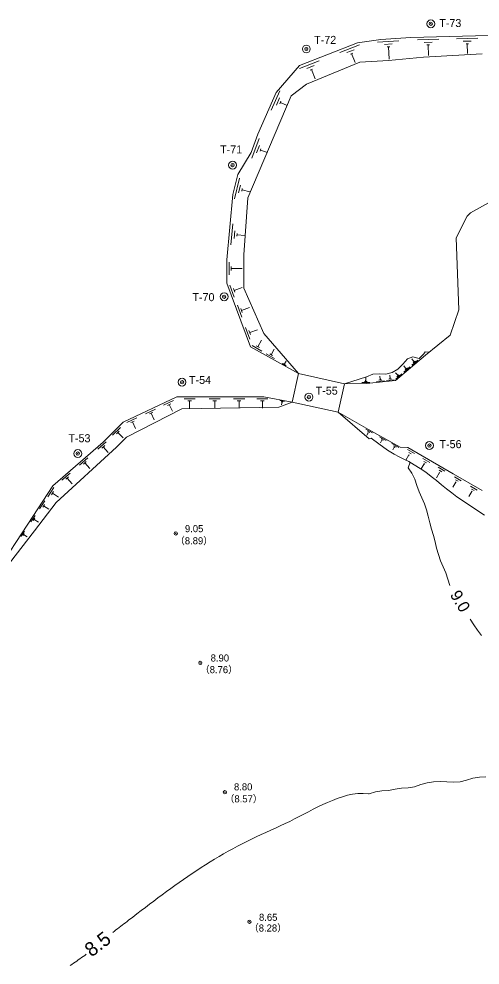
# Model space of a CAD drawing. Units: millimetres, scale not verified. Extents: x 56189 to 355068, y 31537 to 257017.
# Drawn here: x 167007 to 201993, y 184343 to 256161 of the extents above; entities that cross this region are included whole.
import ezdxf
from ezdxf.enums import TextEntityAlignment as Align

# ---------------------------------------------------------------- set-up
doc = ezdxf.new("R2010")
doc.units = ezdxf.units.MM
doc.header["$LTSCALE"] = 500
doc.header["$PDMODE"] = 32
doc.header["$PDSIZE"] = 250
doc.layers.add('0平面図-0通り芯', color=3, linetype='Continuous', lineweight=13)
doc.styles.add('MS-ゴシック-5.0-1.0', font='')
doc.styles.get('MS-ゴシック-5.0-1.0').set_extended_font_data('MS-ゴシック-5.0-1.0')

msp = doc.modelspace()

# ---------------------------------------------------------------- linework, layer by layer
at = {"layer": '0平面図-0通り芯'}
for p, q in [((196742.2, 254757.7), (211344.4, 255139.1)), ((188304.5, 252614.1), (192681.6, 254341.2)), ((192681.6, 254341.2), (194457.3, 254610.7)), ((194457.3, 254610.7), (196742.2, 254757.7)), ((192876.5, 252868.1), (188812.5, 251217.1)), ((195035.5, 252995.1), (192876.5, 252868.1)), ((197702.5, 253249.1), (195035.5, 252995.1)), ((202147.5, 253503.1), (197702.5, 253249.1)), ((186526.5, 250582), (188304.5, 252614.1)), ((188812.5, 251217.1), (187669.4, 250328.1)), ((187669.4, 250328.1), (184367.4, 242581)), ((185129.5, 247407), (186526.5, 250582)), ((184621.5, 246010), (185129.5, 247407)), ((183605.5, 244359.1), (184621.5, 246010)), ((183224.5, 242835.1), (183605.5, 244359.1)), ((182791, 237877.5), (183224.5, 242835.1)), ((184367.4, 242581), (184061.1, 238258.5)), ((203544.5, 242708.1), (201258.5, 241438.1)), ((201258.5, 241438.1), (201004.5, 241184.1)), ((201004.5, 241184.1), (200177, 239547.1)), ((200177, 239547.1), (200369.5, 234072.1)), ((182791, 237877.5), (182786.4, 236069.9)), ((184061.1, 238258.5), (184061.1, 235718.5)), ((182791, 236099.5), (184569.1, 231273.5)), ((184061.1, 235718.5), (185585.1, 232289.5)), ((200369.5, 234072.1), (199734.5, 232167.1)), ((185585.1, 232289.5), (188226.1, 229243)), ((199734.5, 232167.1), (197841.7, 230636.4)), ((184569.1, 231273.5), (188226.1, 229243)), ((197841.7, 230636.4), (195572.4, 228711.5)), ((197377.5, 230397), (197734.3, 230739)), ((197734.3, 230739), (197829.5, 230897.1)), ((197829.5, 230897.1), (198139.9, 230877.5)), ((195750.2, 229585.8), (196133.1, 229943.2)), ((196133.1, 229943.2), (196479.2, 230370.2)), ((196479.2, 230370.2), (196897.1, 230502.3)), ((196897.1, 230502.3), (197377.5, 230397)), ((187744, 227082.5), (188224.5, 229244.4)), ((191713.7, 228468), (188226.1, 229243)), ((193384.5, 228992.1), (193846.1, 229188.9)), ((193846.1, 229188.9), (194346, 229218.6)), ((194346, 229218.6), (194855.9, 229192)), ((194855.9, 229192), (195323.4, 229322.3)), ((195323.4, 229322.3), (195750.2, 229585.8)), ((191713.7, 228468), (191233.5, 226307)), ((191713.7, 228468), (193384.5, 228992.1)), ((191713.7, 228468), (193384.5, 228484.1)), ((195572.4, 228711.5), (193384.5, 228484.1)), ((174917.1, 225558.5), (178981, 227463.5)), ((178981, 227463.5), (185585.1, 227463.5)), ((185585.1, 227463.5), (187744, 227082.5)), ((186728, 226701.5), (187744, 227082.5)), ((187744, 227082.5), (191233.5, 226307)), ((175171, 224415.5), (179362, 226574.5)), ((179362, 226574.5), (186728, 226701.5)), ((191233.5, 226307), (193586.1, 224288.5)), ((191233.5, 226307), (193520.2, 225005.2)), ((173393.1, 224034.5), (174917.1, 225558.5)), ((193520.2, 225005.2), (195924.5, 223658.1)), ((174409.1, 223653.5), (175171, 224415.5)), ((193587.8, 224285.4), (193718.3, 224333.9)), ((193718.3, 224333.9), (194321.7, 223904.8)), ((169583.1, 220732.5), (173393.1, 224034.5)), ((169837.1, 219462.5), (174409.1, 223653.5)), ((194321.7, 223904.8), (194966.2, 223438.6)), ((194966.2, 223438.6), (195463.7, 223125.9)), ((195924.5, 223658.1), (196505.7, 223639.4)), ((196505.7, 223639.4), (199952.3, 221637.4)), ((195463.7, 223125.9), (195862.4, 222915.5)), ((195862.4, 222915.5), (196219.9, 222746.2)), ((196219.9, 222746.2), (196592.9, 222557.8)), ((196679.5, 222508.1), (196532.6, 222085.2)), ((196532.6, 222085.2), (196825.7, 221684.2)), ((196592.9, 222557.8), (197005.2, 222321.2)), ((197005.2, 222321.2), (197439.3, 222046.7)), ((197439.3, 222046.7), (197875, 221746.7)), ((196825.7, 221684.2), (197037.2, 221234.4)), ((197037.2, 221234.4), (197199.3, 220752.1)), ((197875, 221746.7), (198293.2, 221433.6)), ((198293.2, 221433.6), (198690.2, 221115.5)), ((199952.3, 221637.4), (202147.5, 220356)), ((167678, 217811.5), (169583.1, 220732.5)), ((197199.3, 220752.1), (197372.2, 220274.9)), ((198690.2, 221115.5), (199074.6, 220796.9)), ((199074.6, 220796.9), (199455, 220482.5)), ((197372.2, 220274.9), (197574.6, 219816.1)), ((197574.6, 219816.1), (197773.2, 219359.8)), ((199455, 220482.5), (199840.1, 220176.9)), ((199840.1, 220176.9), (200238.6, 219884.6)), ((200238.6, 219884.6), (200652.3, 219605.5)), ((168186.1, 217303.5), (169837.1, 219462.5)), ((197773.2, 219359.8), (197935, 218889.9)), ((200652.3, 219605.5), (201073.4, 219332.7)), ((201073.4, 219332.7), (201493.6, 219059.1)), ((201493.6, 219059.1), (201910, 218782.1)), ((197935, 218889.9), (198063.1, 218406.2)), ((198063.1, 218406.2), (198183.4, 217919.1)), ((201910, 218782.1), (202324.3, 218503.1)), ((167678, 217811.5), (164329.5, 212705.6)), ((198183.4, 217919.1), (198317.8, 217437.2)), ((164523.3, 212583), (168186.1, 217303.5)), ((198317.8, 217437.2), (198456.3, 216956.9)), ((198456.3, 216956.9), (198579.9, 216471.2)), ((198579.9, 216471.2), (198698.2, 215983.5)), ((198698.2, 215983.5), (198829.5, 215500.8)), ((198829.5, 215500.8), (198992, 215029.9)), ((198992, 215029.9), (199193, 214573.1)), ((199193, 214573.1), (199394.7, 214115)), ((199394.7, 214115), (199551.3, 213637.3)), ((199551.3, 213637.3), (199699.3, 213161.8)), ((201239.6, 210592.5), (201517.6, 210177.6)), ((201517.6, 210177.6), (201801.9, 209765.1)), ((201801.9, 209765.1), (202102.7, 209360.9)), ((197978.4, 198184.2), (198472, 198255.6)), ((198472, 198255.6), (198976.1, 198270.4)), ((198976.1, 198270.4), (199483.5, 198251.2)), ((199483.5, 198251.2), (199987.8, 198231.3)), ((199987.8, 198231.3), (200483, 198264.3)), ((200483, 198264.3), (200965.7, 198386.7)), ((200965.7, 198386.7), (201446.8, 198527.1)), ((201446.8, 198527.1), (201937.5, 198608.1)), ((201937.5, 198608.1), (202436.4, 198638.2)), ((193581, 197341.5), (194053.4, 197504.1)), ((194053.4, 197504.1), (194548.5, 197562.5)), ((194548.5, 197562.5), (195049.3, 197601.3)), ((195049.3, 197601.3), (195541.7, 197687.9)), ((195541.7, 197687.9), (196036.5, 197761.7)), ((196036.5, 197761.7), (196537.9, 197796.2)), ((196537.9, 197796.2), (197029.1, 197873)), ((197029.1, 197873), (197501.5, 198037.1)), ((197501.5, 198037.1), (197978.4, 198184.2)), ((190418.4, 196690.6), (190787.3, 196847.2)), ((190787.3, 196847.2), (191162.1, 196991.9)), ((191162.1, 196991.9), (191543.5, 197122.3)), ((191543.5, 197122.3), (191931.2, 197232.5)), ((191931.2, 197232.5), (192323.8, 197314.6)), ((192323.8, 197314.6), (192720.2, 197360.9)), ((192720.2, 197360.9), (193119.1, 197366.4)), ((193119.1, 197366.4), (193519.4, 197345.6)), ((193519.4, 197345.6), (193581, 197341.5)), ((188981.9, 195986), (189337.1, 196169.9)), ((189337.1, 196169.9), (189694.3, 196350)), ((189694.3, 196350), (190054.4, 196524.2)), ((190054.4, 196524.2), (190418.4, 196690.6)), ((187560.5, 195252), (187917.9, 195431.2)), ((187917.9, 195431.2), (188273.2, 195614.6)), ((188273.2, 195614.6), (188627.6, 195800.2)), ((188627.6, 195800.2), (188981.9, 195986)), ((186108.8, 194579.9), (186473.8, 194743.9)), ((186473.8, 194743.9), (186837.9, 194909.5)), ((186837.9, 194909.5), (187200.3, 195078.3)), ((187200.3, 195078.3), (187560.5, 195252)), ((184296.2, 193733.5), (184655.1, 193910.4)), ((184655.1, 193910.4), (185016.2, 194082.8)), ((185016.2, 194082.8), (185379.3, 194250.9)), ((185379.3, 194250.9), (185743.8, 194416.1)), ((185743.8, 194416.1), (186108.8, 194579.9)), ((183232.4, 193177.3), (183584.8, 193366.9)), ((183584.8, 193366.9), (183939.4, 193552.3)), ((183939.4, 193552.3), (184296.2, 193733.5)), ((181844.9, 192379.2), (182188.4, 192584.5)), ((182188.4, 192584.5), (182534.1, 192786)), ((182534.1, 192786), (182882.1, 192983.6)), ((182882.1, 192983.6), (183232.4, 193177.3)), ((180827.7, 191742), (181164.6, 191957.8)), ((181164.6, 191957.8), (181503.6, 192170.3)), ((181503.6, 192170.3), (181844.9, 192379.2)), ((179499.3, 190849.5), (179828.6, 191076.7)), ((179828.6, 191076.7), (180159.8, 191301.3)), ((180159.8, 191301.3), (180492.8, 191523.2)), ((180492.8, 191523.2), (180827.7, 191742)), ((178520.7, 190154.3), (178845.4, 190388.2)), ((178845.4, 190388.2), (179171.5, 190620)), ((179171.5, 190620), (179499.3, 190849.5)), ((177554.5, 189442.5), (177875.4, 189681.3)), ((177875.4, 189681.3), (178197.4, 189918.7)), ((178197.4, 189918.7), (178520.7, 190154.3)), ((176597.1, 188719.1), (176915.5, 188961.2)), ((176915.5, 188961.2), (177234.6, 189202.4)), ((177234.6, 189202.4), (177554.5, 189442.5)), ((175644.7, 187989), (175961.9, 188232.8)), ((175961.9, 188232.8), (176279.3, 188476.2)), ((176279.3, 188476.2), (176597.1, 188719.1)), ((174968.5, 187469.8), (174848.8, 187378.1)), ((175088.2, 187561.6), (174968.5, 187469.8)), ((175208, 187653.3), (175088.2, 187561.6)), ((175327.7, 187745), (175208, 187653.3)), ((175327.7, 187745), (175644.7, 187989)), ((174250, 186919.5), (174130.3, 186827.7)), ((174369.8, 187011.2), (174250, 186919.5)), ((174489.5, 187102.9), (174369.8, 187011.2)), ((174609.3, 187194.6), (174489.5, 187102.9)), ((174729, 187286.4), (174609.3, 187194.6)), ((174848.8, 187378.1), (174729, 187286.4)), ((171265.9, 184561.9), (171387.7, 184648)), ((171387.7, 184648), (171509.5, 184734.2)), ((171509.5, 184734.2), (171631.3, 184820.3)), ((171631.3, 184820.3), (171753.1, 184906.5)), ((171753.1, 184906.5), (171874.9, 184992.6)), ((171874.9, 184992.6), (171996.7, 185078.7)), ((171996.7, 185078.7), (172118.4, 185164.9)), ((170900.5, 184303.5), (171022.3, 184389.6)), ((171022.3, 184389.6), (171144.1, 184475.8)), ((171144.1, 184475.8), (171265.9, 184561.9))]:
    msp.add_line(p, q, dxfattribs=at)
at = {"layer": '0平面図-0通り芯', "color": 4}
for p, q in [((195819.8, 254498), (194223.1, 254395.2)), ((195333.7, 254266.3), (194734.9, 254227.8)), ((198854.4, 254612.8), (197255, 254571)), ((198359.9, 254399.8), (197760, 254384.1)), ((201815, 254690.1), (200215.5, 254648.3)), ((201320.4, 254477.1), (200720.6, 254461.5)), ((201125.7, 254272), (200925.8, 254266.8)), ((201025.7, 254269.4), (201044.8, 253538.8)), ((192844.3, 254190.4), (191356, 253603.1)), ((192452.6, 253820.9), (191894.5, 253600.6)), ((192340, 253561.4), (192153.9, 253488)), ((192246.9, 253524.7), (192511.8, 252853.4)), ((195147, 254053.8), (194947.4, 254041)), ((195047.1, 254047.4), (195107.2, 253114)), ((198165.1, 254194.7), (197965.2, 254189.4)), ((198065.2, 254192), (198086.2, 253386.1)), ((189792.3, 252986.2), (188304, 252398.9)), ((189400.7, 252616.6), (188842.5, 252396.4)), ((189288, 252357.2), (189102, 252283.7)), ((189195, 252320.5), (189472.4, 251617.3)), ((186800.7, 250708.7), (186156.3, 249244.2)), ((186782.4, 250170.5), (186540.7, 249621.3)), ((186884.9, 249906.9), (186804.3, 249723.8)), ((186844.6, 249815.4), (187348.7, 249593.6)), ((185229.1, 247095.8), (184682.3, 245592.1)), ((185246.2, 246557.5), (185041.1, 245993.7)), ((185365.8, 246301.2), (185297.4, 246113.3)), ((185331.6, 246207.2), (185858.9, 246015.5)), ((183738, 244064.6), (183350, 242512.4)), ((183810.8, 243531), (183665.2, 242948.9)), ((183956.3, 243288.5), (183907.8, 243094.5)), ((183932, 243191.5), (184514.1, 243046)), ((183229.6, 240597.2), (183090.2, 239003.3)), ((183385.3, 240081.7), (183333, 239484)), ((183567.1, 239865), (183549.7, 239665.8)), ((183558.4, 239765.4), (184156.1, 239713.1)), ((182950.6, 237699.7), (182948.1, 236739.7)), ((183109.8, 237379.3), (183109, 237059.3)), ((183109.4, 237219.3), (183956.2, 237217.1)), ((183015, 235954.4), (183346.9, 235053.6)), ((183275.8, 235709.5), (183386.4, 235409.2)), ((183331.1, 235559.4), (183931.6, 235780.6)), ((183577.6, 234427.5), (183909.5, 233526.7)), ((183838.3, 234182.5), (183949, 233882.2)), ((183893.6, 234032.4), (184494.2, 234253.6)), ((184197.8, 232744.1), (184529.6, 231843.3)), ((184458.5, 232499.2), (184569.1, 232198.9)), ((184513.8, 232349), (185114.4, 232570.3)), ((184697.9, 231362.1), (185432.3, 230954.4)), ((185010.6, 231348.6), (185255.4, 231212.7)), ((185133, 231280.6), (185404.9, 231770.2)), ((185768.3, 230744.9), (186397.8, 230395.4)), ((186036.3, 230733.4), (186246.2, 230616.9)), ((186141.3, 230675.1), (186374.3, 231094.8)), ((186969.2, 230009.5), (187283.9, 229834.8)), ((187103.2, 230003.7), (187208.2, 229945.5)), ((187155.7, 229974.6), (187272.2, 230184.4)), ((196344.1, 229661.1), (196198.6, 229832.7)), ((196953.4, 230177.9), (196807.9, 230349.5)), ((196821.6, 229869.5), (197279.2, 230257.6)), ((196916.1, 230047.9), (197087.7, 230193.5)), ((196924.8, 230153.6), (196982, 230202.2)), ((195166.1, 228895.5), (195142.9, 229119.3)), ((195723.5, 229134.6), (195577.9, 229306.2)), ((195591.7, 228826.2), (196049.3, 229214.3)), ((195686.1, 229004.7), (195857.8, 229150.2)), ((195694.8, 229110.4), (195752, 229158.9)), ((196212.4, 229352.6), (196669.9, 229740.8)), ((196306.8, 229531.1), (196478.4, 229676.7)), ((196315.5, 229636.9), (196372.7, 229685.4)), ((193026.1, 228555.6), (193626.1, 228561.4)), ((193212.9, 228632.4), (193437.8, 228634.6)), ((193287.1, 228708.1), (193362.1, 228708.9)), ((193324.6, 228708.5), (193322.5, 228933.5)), ((194140.6, 228638.1), (194737.4, 228700.1)), ((194319.3, 228732), (194543.1, 228755.3)), ((194386.2, 228814.4), (194460.8, 228822.1)), ((194423.5, 228818.3), (194400.2, 229042.1)), ((194883.2, 228715.2), (195480, 228777.3)), ((195062, 228809.2), (195285.8, 228832.5)), ((195128.8, 228891.6), (195203.4, 228899.4)), ((178736.9, 227194.4), (177976.3, 226837.9)), ((178542.8, 226948.8), (178289.3, 226830)), ((180380.2, 227323.5), (179540.2, 227323.5)), ((180100.2, 227183.5), (179820.2, 227183.5)), ((179960.2, 227183.5), (179960.2, 226623.5)), ((182279.5, 227323.5), (181439.5, 227323.5)), ((181999.5, 227183.5), (181719.5, 227183.5)), ((181859.5, 227183.5), (181859.5, 226623.5)), ((184134.5, 227323.5), (183294.5, 227323.5)), ((183854.5, 227183.5), (183574.5, 227183.5)), ((183714.5, 227183.5), (183714.5, 226623.5)), ((185901.3, 227323.5), (185061.3, 227323.5)), ((185621.3, 227183.5), (185341.3, 227183.5)), ((185481.3, 227183.5), (185481.3, 226623.5)), ((187154.9, 227125.5), (186800.3, 227188.1)), ((187026.2, 227087.3), (186908.1, 227108.1)), ((186967.1, 227097.7), (186925.5, 226861.4)), ((177359.7, 226548.9), (176599.1, 226192.3)), ((177165.6, 226303.3), (176912.1, 226184.4)), ((177038.9, 226243.8), (177276.5, 225736.8)), ((178416, 226889.4), (178653.7, 226382.3)), ((175941.8, 225884.2), (175181.2, 225527.7)), ((175747.7, 225638.6), (175494.2, 225519.8)), ((175620.9, 225579.2), (175858.6, 225072.1)), ((174710.8, 225154.2), (174116.8, 224560.2)), ((174611.8, 224857.2), (174413.8, 224659.2)), ((193839.6, 224737), (193318.2, 225033.9)), ((193639.6, 224764.6), (193444, 224876)), ((174512.8, 224758.2), (174908.8, 224362.2)), ((193504.7, 224755.1), (193393.4, 224559.6)), ((193537.3, 224736.6), (193472.1, 224773.7)), ((194878.4, 224158.2), (194355, 224451.5)), ((194543.4, 224174), (194433.4, 223977.7)), ((194678.2, 224184.4), (194481.9, 224294.4)), ((194576.1, 224155.6), (194510.7, 224192.3)), ((173635.6, 224059.4), (173000.8, 223509.3)), ((173515.7, 223770.2), (173304.1, 223586.9)), ((173409.9, 223678.6), (173776.6, 223255.4)), ((195823.3, 223628.8), (195299.8, 223922.1)), ((195488.2, 223644.6), (195378.2, 223448.3)), ((195623, 223655), (195426.7, 223765)), ((195521, 223626.3), (195455.5, 223662.9)), ((197008.7, 223173.8), (196489.9, 223475.1)), ((172234.9, 222845.5), (171600.1, 222295.3)), ((196598.6, 223065), (196372.6, 222675.9)), ((196631.1, 223046.2), (196566.2, 223083.9)), ((196771.2, 223138.2), (196576.7, 223251.2)), ((198170.3, 222499), (197651.5, 222800.4)), ((172115, 222556.3), (171903.4, 222372.9)), ((172009.1, 222464.6), (172375.9, 222041.4)), ((197760.2, 222390.3), (197534.2, 222001.2)), ((197792.7, 222371.5), (197727.8, 222409.1)), ((197932.8, 222463.5), (197738.3, 222576.5)), ((199322.2, 221830), (198803.4, 222131.3)), ((170899.7, 221688.3), (170265, 221138.2)), ((170779.8, 221399.2), (170568.2, 221215.8)), ((170674, 221307.5), (171040.8, 220884.3)), ((198912.1, 221721.2), (198686.1, 221332.1)), ((198944.6, 221702.4), (198879.7, 221740)), ((199084.8, 221794.4), (198890.2, 221907.4)), ((200565.8, 221105.6), (200047.6, 221408.1)), ((169658.1, 220591.3), (169199.3, 219887.7)), ((200155.5, 220997.8), (199928.6, 220609.1)), ((200187.9, 220978.9), (200123.1, 221016.7)), ((200328.3, 221070.6), (200133.9, 221184)), ((201776.9, 220398.7), (201258.8, 220701.1)), ((169622.4, 220280.3), (169469.5, 220045.7)), ((169546, 220163), (170015, 219857.1)), ((201366.6, 220290.8), (201139.8, 219902.1)), ((201399, 220271.9), (201334.2, 220309.7)), ((201539.4, 220363.6), (201345.1, 220477)), ((168973.3, 219577.8), (168580, 218974.8)), ((168942.7, 219311.3), (168811.6, 219110.3)), ((168877.2, 219210.8), (169279.2, 218948.5)), ((168232.2, 218478.2), (167904.5, 217975.6)), ((168206.8, 218256), (168097.5, 218088.5)), ((168152.1, 218172.3), (168487.2, 217953.8)), ((167420.9, 217270.7), (167158.7, 216868.7)), ((167400.5, 217093), (167313.1, 216959)), ((167356.8, 217026), (167624.9, 216851.2))]:
    msp.add_line(p, q, dxfattribs=at)
at = {"layer": '0平面図-0通り芯'}
for centre in [(198256.3, 255789.3), (188812.4, 253878.3), (183218.6, 245062.5), (182577.5, 235071), (179380.4, 228587.6), (189008.6, 227456.1), (198149.3, 223780.5), (171474, 223168.6)]:
    msp.add_circle(centre, 300, dxfattribs=at)
at = {"layer": '0平面図-0通り芯', "color": 7}
for p in [(198256.3, 255789.3), (188812.4, 253878.3), (183218.6, 245062.5), (182577.5, 235071), (179380.4, 228587.6), (189008.6, 227456.1), (198149.3, 223780.5), (171474, 223168.6), (178905.6, 217106.5), (180769.5, 207281.8), (182633.5, 197457), (184497.4, 187632.3)]:
    msp.add_point(p, dxfattribs=at)

# ---------------------------------------------------------------- texts
at = {"layer": '0平面図-0通り芯', "color": 4, "style": 'MS-ゴシック-5.0-1.0'}
for s, height, p in [('T-73', 607.6, (198900, 255362.3)), ('T-72', 607.6, (189407.5, 254083.2)), ('T-71', 607.6, (182271.3, 245768.8)), ('T-70', 607.6, (180170.6, 234556)), ('T-54', 607.6, (179912.5, 228269.9)), ('T-55', 607.6, (189522.2, 227457)), ('T-53', 607.6, (170762.9, 223846.9)), ('T-56', 607.6, (198916.7, 223396.9)), ('9.05', 536.1, (179601.6, 217041.5)), ('（8.89）', 536.1, (178862.7, 216122.8)), ('8.90', 536.1, (181554.3, 207224.1)), ('（8.76）', 536.1, (180750.2, 206339.6)), ('8.80', 536.1, (183323.2, 197441.3)), ('（8.57）', 536.1, (182626.4, 196530)), ('8.65', 536.1, (185222.1, 187539.7)), ('（8.28）', 536.1, (184470.5, 186727.9))]:
    msp.add_text(s, height=height, dxfattribs=at).set_placement(p, align=Align.BOTTOM_LEFT)
at = {"layer": '0平面図-0通り芯', "color": 7, "style": 'MS-ゴシック-5.0-1.0'}
msp.add_text('9.0', height=893.5, rotation=300.51, dxfattribs=at).set_placement((199450, 212324.9), align=Align.BOTTOM_LEFT)
at = {"layer": '0平面図-0通り芯', "style": 'MS-ゴシック-5.0-1.0'}
msp.add_text('8.5', height=1072, rotation=37.436, dxfattribs=at).set_placement((172710.1, 184657), align=Align.BOTTOM_LEFT)

doc.saveas('drawing.dxf')
